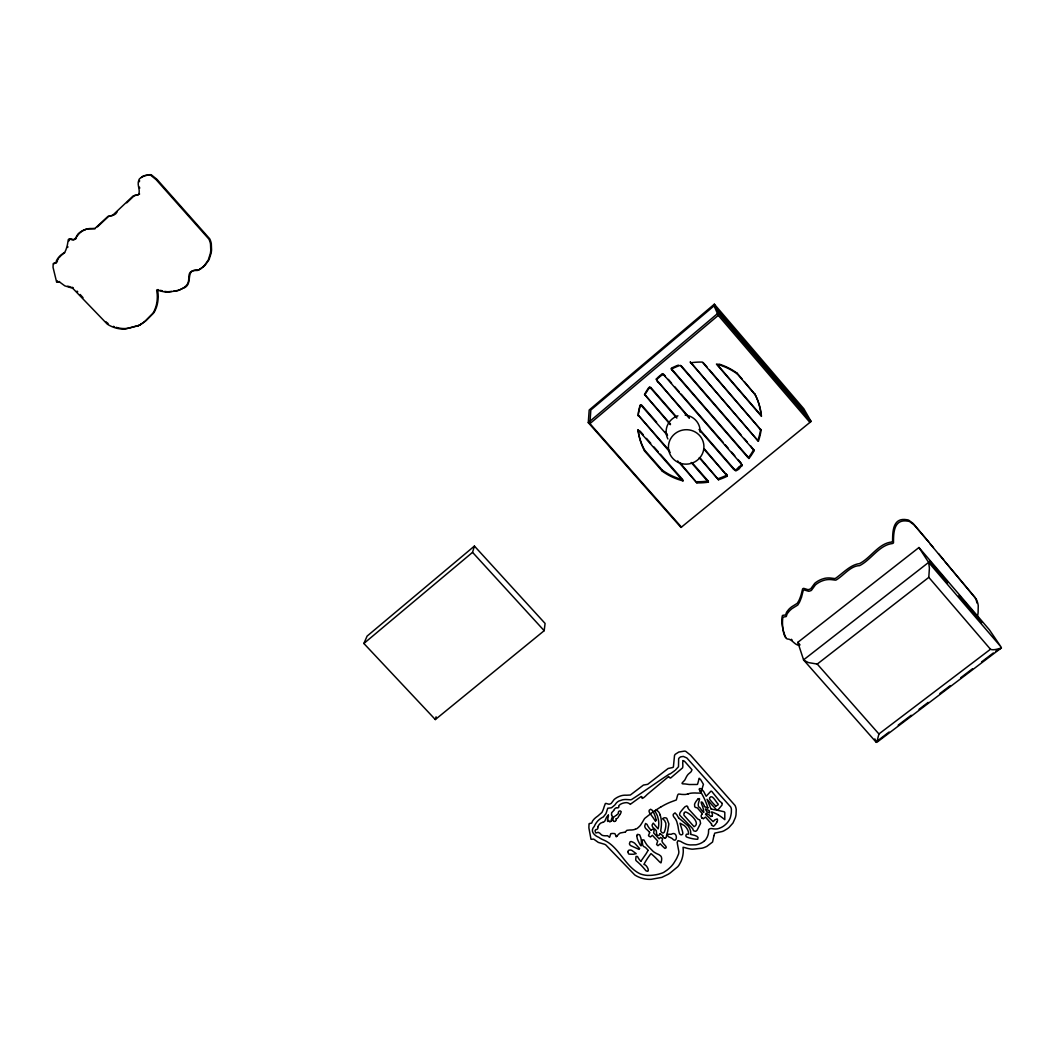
<?xml version="1.0" encoding="UTF-8"?>
<svg xmlns="http://www.w3.org/2000/svg" width="1054" height="1054" viewBox="0 0 1054 1054"><rect width="100%" height="100%" fill="white"/><g stroke="black" fill="none" stroke-linecap="round" stroke-linejoin="round"><path stroke-width="1.5" d="M612.651 820.183L612.651 820.052A2.912 2.675 3.7 0 1 612.703 819.142M677.327 842.067L677.735 841.013A2.371 2.161 0.8 0 1 678.209 840.644L680.752 841.448A25.744 23.531 -0.2 0 0 682.281 842.357A34.123 31.225 -0.5 0 0 684.336 843.411L686.312 844.228A10.356 9.46 0.2 0 0 687.551 844.57L688.749 844.768A54.044 49.63 -0.6 0 0 690.08 844.939L695.759 844.821A21.936 20.052 0 0 0 697.735 844.373L698.196 844.241A16.363 14.94 0 0 0 704.125 841.184M681.464 527.132L589.911 423.629L590.82 410.019L714.072 305.844L718.261 315.383L809.933 422.43L802.173 408.794L715.139 307.083M611.544 814.676L611.544 814.584A9.552 8.761 4.3 0 0 611.557 814.136L611.557 814.017A10.54 9.657 3.3 0 1 611.649 812.726L613.692 810.579M588.277 422.641L589.186 410.019L714.349 304.198L803.833 408.794L811.093 421.442L681.003 527.474L588.277 422.641L718.248 312.985L714.349 304.198M612.624 820.42L613.705 821.185M68.945 240.931L69.05 240.193M544.18 630.687L545.089 623.441L474.419 546.064L367.095 636.115L363.867 643.48L435.328 719.553L544.18 630.687L472.561 552.349L474.419 546.064M1000.878 648.276L876.757 742.398L878.917 733.966L990.47 649.251C995.239 651.688 1009.1 643.889 995.911 651.016M928.798 577.368L929.404 568.053L928.653 562.454L1001.116 647.064L989.377 629.778L918.956 547.527L797.825 642.347L803.688 660.186L808.444 662.584L817.245 664.073L928.798 577.368L990.47 649.251M53.794 264.106L54.268 263.276A3.636 3.36 49.5 0 1 55.612 262.828L56.442 262.775M139.365 181.749L139.576 180.603M57.232 261.906L57.403 260.891M607.644 819.564L608.224 816.876A5.323 4.888 4.3 0 0 608.395 815.111M618.395 812.239L618.421 812.16A2.898 2.661 3.4 0 1 618.606 811.646L618.988 811.251A2.266 2.082 3.4 0 1 620.266 810.908L621.188 811.633L620.859 812.95A17.075 15.678 4.1 0 1 620.226 814.004L619.752 814.742M598.026 826.85L597.987 826.982A3.096 2.833 4.4 0 0 597.921 827.43L597.921 827.522A4.651 4.256 4.8 0 1 597.737 828.707L596.88 829.458A3.307 3.017 4.7 0 1 595.813 829.538L595.102 830.499A13.728 12.556 4 0 0 595.246 831.698L595.773 832.923L597.091 832.7A12.846 11.726 4.4 0 1 597.526 832.502A5.375 4.914 4.5 0 1 598.132 832.304L599.766 833.174A23.201 21.251 3.6 0 0 600.451 833.912L601.689 834.979A4.071 3.715 4.3 0 0 603.02 835.558L604.232 835.73A14.44 13.228 4.2 0 0 607.526 835.69L609.555 837.35L609.963 836.296A12.108 11.054 3.4 0 1 610.108 835.717A20.131 18.379 3.1 0 1 610.279 835.163L610.477 834.57M435.328 719.553L436.092 716.799M660.002 833.74L659.303 835.071A1.357 1.238 1.7 0 1 658.473 835.453L658.144 835.453A9.302 8.511 1.5 0 1 656.721 834.834L656.299 830.657A31.119 28.379 3 0 0 653.625 828.062L653.269 827.838A4.901 4.479 1.7 0 1 652.097 825.005L653.243 823.121L658.091 828.852A24.176 22.134 2.7 0 0 658.421 819.854L657.656 816.679A21.66 19.828 2.6 0 0 654.929 811.343C656.102 807.996 660.12 813.016 660.133 815.137M69.116 239.89L69.393 239.271A1.331 1.225 51 0 1 69.748 238.942A1.739 1.607 51 0 1 70.486 238.731L73.319 239.548A2.78 2.569 51.2 0 0 74.228 239.548L75.374 239.139M801.448 597.275L800.816 599.054A62.423 59.103 -8.2 0 1 799.446 602.335L797.786 605.036L792.173 608.514A25.902 24.242 -10.5 0 0 789.38 611.017L787.338 613.573A6.166 5.784 -10 0 0 786.916 614.495L786.258 616.537L784.453 616.893A3.966 3.729 -9.4 0 0 782.951 617.222C781.791 621.979 782.674 637.103 787.167 638.961C792.041 638.684 794.334 645.232 799.472 645.377M612.743 819.142L612.993 818.563A12.174 11.172 4.3 0 0 613.217 818.009L613.296 817.799A7.483 6.864 3.4 0 1 613.441 817.443L614.653 816.402A21.541 19.815 4.3 0 0 615.391 815.901L615.984 815.467M610.582 834.241L610.622 834.162A1.489 1.357 3.9 0 1 611.017 833.622L612.216 833.45A12.147 11.12 3.8 0 0 614.153 833.49C616.313 833.055 615.18 839.116 617.157 835.862M717.128 821.751L717.352 821.171A3.439 3.149 -1.1 0 0 717.207 818.932L714.638 819.986A10.197 9.328 -0.8 0 1 713.136 821.659L705.534 814.307L706.272 813.201A23.847 21.884 -1.8 0 0 709.171 814.926L710.778 816.586L712.03 816.165M613.784 810.315L613.981 809.907A6.719 6.166 3.4 0 1 614.627 809.011A5.573 5.112 3.5 0 1 615.931 807.917L616.788 807.68M76.916 236.715L77.39 235.78M57.772 259.824L58.497 258.586M76.375 238.059L76.27 238.283A2.543 2.345 51.2 0 1 75.862 238.784M684.362 812.832L684.494 812.621A7.431 6.798 -0.1 0 1 684.929 812.015C687.221 811.013 701.977 823.055 694.046 826.679L683.98 815.269A3.952 3.61 0.1 0 1 684.349 812.832M701.78 814.426L702.307 813.622L697.405 807.996A2.148 1.963 -0.4 0 0 695.969 807.627L695.297 807.272A2.266 2.082 -0.5 0 1 694.691 806.587L694.56 804.202A17.272 15.823 -1.1 0 1 698.051 798.985M701.714 814.518L701.213 815.598A2.912 2.661 -0.7 0 0 701.463 817.285L701.977 817.996M619.66 814.887L619.041 815.809A9.539 8.748 3.9 0 1 618.553 816.481L618.026 817.68M77.588 235.464L78.918 233.843A21.423 19.894 50.6 0 1 85.097 229.667M640.924 861.21L646.089 853.78A138.733 127.679 8.4 0 0 648.039 850.394M625.536 831.856L625.733 831.606A7.615 6.956 2.9 0 1 625.997 831.277A14.321 13.083 2.7 0 1 626.88 830.328L629.91 829.985A39.775 36.6 2.8 0 0 630.911 829.985L631.504 829.972A13.583 12.45 2.9 0 0 635.259 829.274M698.025 798.958C702.451 796.429 695.1 806.046 699.961 807.733A22.094 20.263 -1.7 0 0 703.795 812.476L703.334 809.064A41.725 38.207 1.3 0 0 702.702 806.929L701.503 803.728A8.537 7.826 -1.1 0 1 701.213 801.962L702.425 802.344A18.511 16.956 0.1 0 1 704.467 806.481M126.77 202.829L134.438 195.491L138.482 194.713M97.442 226.86L107.903 217.032M741.792 464.801C730.738 472.969 739.065 471.507 741.792 464.801A8.524 8.208 -13.5 0 0 740.185 462.034L738.05 459.557M117.152 211.907C114.952 215.938 111.579 215.319 108.536 216.478M141.434 177.454L144.938 175.544L150.011 174.648A5.771 5.402 55.5 0 1 151.473 174.938L156.98 179.391L209.667 238.757A17.299 16.324 51.5 0 1 211.301 243.658L211.551 249.798A33.702 31.712 51.4 0 1 211.129 253.171L209.035 259.732L205.346 264.923A32.187 30.302 51.6 0 1 203.317 266.86L199.931 269.165M704.125 841.171L704.81 840.565A10.316 9.407 -0.2 0 0 706.048 839.129L707.129 837.219A21.278 19.433 0.2 0 0 707.814 835.558L708.288 833.951A11.462 10.474 -0.2 0 0 708.512 832.212L708.631 829.59L709.843 828.734A4.822 4.4 -0.8 0 1 711.819 828.576L712.794 828.76A13.32 12.187 -1.2 0 0 714.111 828.918A17.048 15.599 -1.3 0 0 715.745 828.971L716.918 828.905A6.535 5.968 -1.2 0 0 718.143 828.655L718.92 828.391M589.911 423.629L718.261 315.383M363.867 643.48L472.561 552.349M675.337 770.131L678.499 766.732L678.644 758.84A2.714 2.503 -0.2 0 1 679 758.142L679.988 757.259A6.693 6.179 -0.3 0 1 680.7 756.838L683.295 756.429L686.839 757.945L730.659 806.942A8.669 7.931 -1.6 0 1 731.397 809.327L731.344 812.384A41.593 38.115 -0.1 0 1 730.83 815.585L730.382 817.39A14.427 13.201 -1.3 0 1 729.737 819.037L729.539 819.445A19.947 18.261 -1.1 0 1 724.954 825.032A16.943 15.494 -1.2 0 1 720.001 828.009L719.711 828.101M616.076 818.866L616.023 819.393A2.068 1.897 3.7 0 1 616.287 819.814L616.155 820.328A3.175 2.912 3.8 0 1 615.444 821.013L615.299 821.119M674.547 770.79L670.212 773.886A1.713 1.581 0.5 0 1 669.553 773.926C656.774 782.252 644.508 791.185 631.754 799.419A3.584 3.307 2.8 0 1 630.503 799.788L626.484 799.525A11.831 10.856 3.1 0 0 624.89 799.512L624.469 799.551A18.498 16.956 3.1 0 0 622.506 799.815L618.817 801.066A10.738 9.855 3.2 0 0 617.157 802.213L616.827 802.516A7.312 6.706 3.3 0 0 616.076 803.332L615.325 804.373A8.643 7.945 4 0 1 614.587 805.23L611.583 807.72A6.535 6.008 3.9 0 1 610.332 807.931L607.736 808.247L606.946 810.671A54.571 50.21 6.8 0 1 605.931 813.662L603.323 816.955A12.608 11.541 4 0 0 601.9 817.68L601.175 818.141A23.531 21.502 3.8 0 0 599.252 819.577L598.896 819.88A16.232 14.848 4 0 0 597.091 821.738L596.577 822.397A25.928 23.702 3.6 0 0 595.22 824.465L594.891 825.071A10.58 9.67 4.3 0 0 594.337 826.362C589.568 830.987 594.443 835.769 598.975 837.416A11.91 10.896 4.1 0 0 600.451 838.457L602.137 839.353A29.934 27.457 3.6 0 0 604.1 840.209C619.199 846.797 625.167 866.955 640.397 873.95A32.002 29.183 2.1 0 0 642.597 874.609L643.151 874.754A21.673 19.736 2.3 0 0 647.63 875.413L650.661 875.373A40.092 36.6 2.2 0 0 658.803 874.135L662.347 873.002A14.888 13.544 2 0 0 663.862 872.277L667.09 870.09A41.976 38.313 2.6 0 0 669.409 868.14L670.489 867.126A29.762 27.127 2.2 0 0 673.664 863.371L675.917 859.748A86.915 79.603 4.5 0 0 676.852 858.022L678.512 854.135A11.489 10.461 1.4 0 0 678.842 851.579L677.485 844.359A11.95 10.896 0.3 0 1 677.314 842.423M184.634 286.965C193.449 281.089 182.961 270.022 197.401 270.456A17.365 16.363 50.8 0 0 199.298 269.547L200.747 268.783M877.35 740.949L889.075 732.043M898.192 725.126L911.223 715.244M919.035 709.316L928.166 702.399M939.891 693.506L950.313 685.601M960.734 677.696L972.46 668.803M981.577 661.886L993.303 652.993M616.564 815.045L616.919 814.782A22.924 21.08 4.3 0 0 617.394 814.426L617.842 814.031A2.003 1.844 3.6 0 0 618.171 813.569A2.635 2.424 3.6 0 0 618.421 812.845L618.395 812.621M200.576 268.744L202.513 267.229A32.252 30.355 51.6 0 0 204.542 265.292L208.244 260.101L210.339 253.513A33.768 31.765 51.3 0 0 210.774 250.141L210.51 243.988A17.338 16.35 51.4 0 0 208.876 239.074L156.084 179.602L150.564 175.122A5.784 5.415 55.4 0 0 149.101 174.845L143.067 176.084L139.497 178.824A6.64 6.205 55.2 0 0 138.799 180.274C136.756 184.753 140.604 190.128 138.68 194.213A5.468 5.099 54.6 0 1 137.863 194.792L133.133 195.978L112.58 215.372L108.035 216.347L94.873 228.52L90.736 228.837A16.192 15.033 50.9 0 0 85.176 229.548L84.056 229.956A21.462 19.934 50.6 0 0 77.877 234.159L75.216 238.599A2.543 2.358 51.2 0 1 74.663 239.232L73.187 239.877A2.78 2.569 51.2 0 1 72.265 239.864L69.432 239.047A1.752 1.621 51 0 0 68.694 239.258A1.331 1.225 51 0 0 68.326 239.587L67.654 243.355A22.845 21.054 51 0 1 67.245 245.463L66.824 247.031A57.667 52.898 51.4 0 1 65.888 249.917L64.874 252.13L61.593 254.541A20.369 18.853 49.3 0 0 60.75 255.226A24.637 22.819 49.2 0 0 57.917 258.243L56.692 260.193A5.771 5.336 49.7 0 0 56.323 261.247L55.902 262.881L54.518 263.197A3.649 3.373 49.5 0 0 53.187 263.645L53.043 267.373L56.666 282.261L59.604 282.037L64.808 285.845L71.725 287.966A6.825 6.324 48 0 1 73.266 288.836L107.165 324.013A19.644 18.3 47.1 0 0 109.313 325.343L110.051 325.739A31.87 29.723 47.7 0 0 115.15 327.807L116.072 328.071A27.931 26.047 47.5 0 0 125.347 328.967L139.168 325.291M141.196 324.079L143.239 322.603A124.635 115.268 51.9 0 0 145.241 321.022L152.711 313.499A22.924 21.423 47.6 0 0 154.187 311.035L155.715 307.294A36.837 34.347 47.9 0 0 157.244 294.488L156.664 290.048L159.049 290.575A47.127 44.281 51.2 0 0 161.605 291.299L165.346 292.037A17.048 16.008 49.2 0 0 167.388 292.142L177.072 290.825A19.235 18.076 49.4 0 0 179.391 290.008L180.497 289.481A37.022 34.756 50.5 0 0 182.25 288.546C195.003 285.239 183.317 268.889 198.218 270.087A17.325 16.337 50.8 0 0 200.115 269.165M184.885 286.991L183.08 288.124A36.956 34.69 50.5 0 1 181.341 289.073L180.234 289.587A19.196 18.037 49.4 0 1 177.928 290.403L173.726 291.194M64.676 252.776L62.66 254.185A20.329 18.814 49.4 0 0 62.239 254.528M616.287 818.721L617.222 818.405M140.498 324.54L144.148 322.129A124.385 115.057 51.9 0 0 146.137 320.548L153.607 313.038A22.885 21.383 47.6 0 0 155.083 310.574L156.598 306.846A36.771 34.295 48 0 0 158.126 294.066L157.56 289.626L158.627 289.731M625.285 832.067L620.556 832.937A2.385 2.174 3.5 0 0 620.042 833.134L619.37 833.595A15.678 14.308 3.1 0 0 617.17 835.875M139.774 324.975L141.407 324.065M660.66 807.048L653.941 811.277A43.794 39.92 0.7 0 0 652.584 812.239L644.903 818.247A6.021 5.52 2 0 0 644.31 818.971L642.914 821.343A44.979 41.343 4.2 0 1 642.413 822.212L640.661 824.979A14.624 13.399 3 0 1 639.304 826.534L637.472 828.207A6.64 6.074 2.8 0 1 636.076 828.997L635.259 829.287M139.036 325.383L140.683 324.5M614.653 821.527L613.863 821.382M138.258 325.765L139.945 324.909M85.097 229.653L86.204 229.245A16.153 14.993 50.9 0 1 91.751 228.534L95.255 228.613M138.377 325.646L128.891 328.176M602.914 822.278L603.007 822.252A4.071 3.742 4.4 0 0 604.535 821.395L604.614 821.29A2.345 2.148 4.3 0 0 604.917 820.908L605.734 819.037A20.961 19.183 3.2 0 1 606.09 818.286L606.34 817.746A11.897 10.909 4.7 0 0 606.59 817.193L608.198 815.124M688.381 793.767L687.709 793.965M664.666 838.312L666.154 837.548L666.457 835.875A33.912 30.909 -0.2 0 1 667.63 831.672L668.895 823.912L666.853 818.457A2.582 2.358 1.2 0 0 665.851 817.878L664.283 817.759A6.219 5.692 1.2 0 0 662.558 818.708L663.374 819.577A22.371 20.527 0.5 0 0 664.455 820.289L665.838 823.2A23.873 21.844 2.4 0 1 664.244 832.265C663.045 834.452 659.791 831.395 660.884 829.577A59.577 54.584 4.4 0 0 661.398 824.953A32.226 29.512 3 0 0 660.199 815.124M59.485 281.537L57.746 281.866L57.245 280.772M602.638 822.357L600.793 823.069A9.71 8.88 4.1 0 0 597.868 826.784M785.757 637.42C783.175 631.886 780.619 621.649 782.411 615.523A3.952 3.715 -9.4 0 1 783.912 615.193L785.625 614.93L786.363 612.796A6.153 5.771 -10.1 0 1 786.798 611.873L788.814 609.331A25.823 24.163 -10.5 0 1 791.62 606.841L797.206 603.362L798.866 600.675A62.226 58.932 -8.3 0 0 800.223 597.407L800.856 595.629A25.612 24.15 -10.1 0 0 801.514 593.231L802.608 588.922A1.357 1.278 -11.7 0 1 803.082 588.567A1.871 1.765 -11.7 0 1 803.807 588.382L807.733 589.581A3.215 3.017 -12.1 0 0 808.563 589.594L810.421 588.962A2.569 2.424 -12.1 0 0 810.987 588.475L814.755 583.31A22.226 20.843 -12.7 0 1 822.001 579.16L824.07 578.501A17.51 16.416 -12.9 0 1 826.204 578.106A18.564 17.417 -12.8 0 1 830.974 578.079L834.57 578.527A2.213 2.082 -14 0 0 835.651 578.264C843.49 572.704 850.578 564.68 859.511 563.6C870.867 557.79 878.535 543.442 891.539 542.046A5.639 5.296 -18.6 0 0 892.593 541.44C892.646 532.323 892.395 517.119 906.901 519.741A7.22 6.759 -19.9 0 1 908.693 520.175L913.159 523.482L928.785 542.019M128.035 328.308L126.296 328.492A27.878 25.994 47.5 0 1 117.034 327.583L116.111 327.32M171.565 291.457L168.258 291.721A17.009 15.981 49.2 0 1 166.216 291.615L164.727 291.391M617.117 807.733L617.394 807.786A1.634 1.489 3.5 0 0 618.434 807.667L618.751 807.021M70.196 286.82L67.706 286.187M71.738 287.189L72.779 287.558A6.811 6.311 48 0 1 73.293 287.795M683.005 760.514L682.702 762.977A26.442 24.426 1.2 0 1 682.808 766.561L682.689 767.391A2.503 2.306 -0.1 0 1 682.491 767.918L671.411 777.351A18.695 17.272 1.1 0 1 670.515 778.089L669.567 777.72A6.179 5.692 0.9 0 0 669.435 777.127L668.381 776.6A5.889 5.428 0.9 0 1 667.933 777.141L647.604 794.11A32.476 29.749 0.9 0 0 646.576 795.072L645.562 796.073A18.089 16.666 2.6 0 1 644.798 796.758A21.673 19.973 2.7 0 1 643.533 797.773L642.189 798.458L641.952 797.483A7.602 6.983 2.6 0 0 641.939 796.85L641.161 796.481L630.239 804.36A5.494 5.046 3.1 0 0 626.168 802.634L624.864 802.792A11.554 10.606 3.1 0 0 620.266 804.4L619.001 805.48A1.884 1.726 3.4 0 0 618.738 806.073A2.2 2.029 3.3 0 0 618.711 806.613L618.724 806.771M609.792 821.646L609.462 821.356A2.253 2.068 4.1 0 0 609.014 820.868L608.527 820.921A2.016 1.844 4.1 0 1 607.881 821.488L607.473 820.987A11.726 10.751 3.5 0 1 607.657 819.564M715.811 806.046L718.011 804.953A1.357 1.252 -1.4 0 0 718.09 803.978C716.351 802.819 712.267 793.583 709.671 797.746A2.582 2.371 -1.3 0 0 709.829 799.499A66.639 61.33 -4.4 0 0 715.798 806.06M703.413 818.615L705.508 817.114L711.529 823.951M683.374 760.685L683.809 760.883A2.806 2.582 -0.2 0 1 684.296 761.186A10.645 9.829 0.1 0 1 685.508 762.332L691.991 769.763L691.147 771.66A27.654 25.586 0.3 0 1 689.342 773.293L688.525 773.979A7.378 6.785 -0.6 0 0 687.761 774.809L687.379 775.322A17.773 16.35 -1 0 0 685.89 777.918L684.929 779.828A6.693 6.166 0.1 0 1 684.494 780.408L683.203 781.778A23.228 21.317 -0.8 0 0 682.755 782.252L682.505 782.542A4.084 3.768 -0.2 0 0 682.03 783.254L682.215 783.689A5.902 5.441 -0.1 0 0 683.835 783.899L684.757 783.926A17.404 15.981 0.1 0 1 686.562 784.136L687.537 784.281A31.436 29.051 -0.9 0 0 689.487 784.519L697.247 784.479A1.976 1.818 -0.7 0 0 697.616 784.057L698.433 781.198A28.55 26.231 -2.2 0 1 698.631 780.263L698.762 779.71A18.669 17.207 0 0 0 698.868 779.209L699.145 778.247L699.698 778.682A31.818 29.235 0.5 0 1 700.897 780.026L703.453 784.36A19.486 17.944 -0.2 0 1 703.295 784.848L703.163 785.217A23.096 21.199 -2 0 0 702.702 786.692L700.95 793.095L696.602 793.069A13.807 12.661 -0.4 0 0 695.192 792.977L694.876 792.977A31.976 29.248 -0.2 0 0 692.135 793.069L691.345 793.148A14.097 12.925 -0.3 0 0 689.342 793.517L686.114 794.36A7.035 6.469 -0.1 0 1 685.06 794.492L683.69 794.492A33.359 30.803 -0.3 0 1 682.373 794.439L681.714 794.4A14.44 13.294 -0.1 0 1 680.805 794.281A27.957 25.797 -0.3 0 1 680.041 794.149L678.394 794.084L677.63 795.138A13.149 12.095 1 0 1 677.458 795.796L676.312 799.973L670.647 802.068A64.096 58.286 0.1 0 0 660.7 807.101M107.403 322.985L108.14 323.525M105.808 321.654L106.638 322.353M792.107 640.002L791.304 639.277M687.485 825.322L678.789 818.075M648.974 831.619L649.831 832.515L648.566 835.176A2.622 2.385 2 0 0 648.684 835.941L650.437 836.968L652.4 835.295L657.736 841.066L656.589 844.478L657.959 845.69L660.291 843.832L661.359 844.992A40.184 36.745 -0.1 0 0 664.955 848.404C669.738 847.324 659.58 842.462 662.465 839.669A2.78 2.543 1.7 0 0 662.096 838.338L660.555 837.403L659.172 838.892L653.612 832.884L654.086 830.815A2.714 2.477 2 0 0 653.809 829.814L653.164 829.129A3.465 3.162 1.9 0 0 651.201 830.302M77.074 291.102L77.746 291.839M83.029 297.663L80.13 294.474M876.243 742.306L803.543 659.896L928.614 562.401L918.956 547.527M638.078 430.072A61.962 60.131 -13.9 0 0 644.574 450.071L662.215 470.11A61.962 60.131 -13.9 0 0 682.781 479.728L660.344 454.195M682.979 480.874L637.986 429.676A62.146 60.302 -13.8 0 0 644.666 451.125L662.347 471.23A62.146 60.302 -13.8 0 0 682.979 480.874L682.913 480.44M817.245 664.073L878.917 733.966M797.825 642.347L799.986 644.811M669.501 450.783L638.039 414.92L670.16 452.403M677.63 460.927L696.865 482.851A62.146 60.302 -13.8 0 0 708.407 482.152L708.169 481.151M640.055 431.099L643.256 434.749M646.458 438.398L650.74 443.26M653.941 446.909L658.21 451.771M641.622 405.052L656.642 422.206M665.219 431.995L667.366 434.446M692.043 462.627L708.143 481.006M667.525 435.473L640.621 404.762A62.146 60.302 -13.8 0 0 638.105 415.882M691.187 462.495L708.407 482.152M680.357 463.154L696.865 482.851M650.634 387.319A8.946 8.761 -8.9 0 1 650.924 387.635L676.655 417.12M704.533 449.07L726.298 474.774A8.906 8.564 -11.4 0 1 727.3 476.171A62.146 60.302 -13.8 0 1 718.485 479.768L699.224 457.739M649.699 387.029L649.738 387.319A8.972 8.788 -8.8 0 1 651.029 388.518L676.839 418.095M703.716 448.899L726.298 474.774M648.935 387.385A61.962 60.131 -13.9 0 0 644.561 394.407L670.555 424.13M699.79 457.581L718.485 479.768M644.561 394.407L670.331 424.696M668.341 379.387L671.556 383.089M674.784 386.792L679.066 391.719M681.213 394.183L723.044 442.285M725.178 444.748L728.406 448.451M731.621 452.153L734.836 455.855M657.103 378.136A61.962 60.131 -13.9 0 1 662.518 373.656L662.663 374.499A8.616 8.432 -12.7 0 1 665.272 376.555L740.554 463.114A8.551 8.221 -13.5 0 1 742.161 465.908M689.118 417.371L658.012 381.667L689.329 418.346M699.843 429.676L733.083 467.844A8.537 8.208 -14.4 0 0 735.639 469.834M699.013 429.452L733.426 468.951L733.083 467.844M681.187 365.751L740.962 434.749M744.164 438.438L747.365 442.14M750.567 445.829L754.163 450.598A62.146 60.302 -13.8 0 1 748.972 458.464A8.972 8.63 -16.5 0 1 747.708 457.265L672.426 370.534A9.051 8.854 -18.2 0 1 671.398 369.098L671.253 368.36A9.025 8.827 -18.3 0 0 672.254 369.69L747.326 456.184A8.959 8.616 -16.5 0 0 748.59 457.383L748.972 458.464M754.163 450.598L680.304 365.356A62.146 60.302 -13.8 0 0 671.398 369.098M703.11 362.51L707.366 367.438M709.5 369.914L761.093 430.19A62.146 60.302 -13.8 0 1 758.366 441.257L690.317 362.036L758.366 441.257M761.093 430.19L702.293 362.089A62.146 60.302 -13.8 0 0 690.541 362.853M718.947 364.065A61.962 60.131 -13.9 0 1 737.036 373.156L742.24 379.19M744.308 381.601L755.099 394.591A62.146 60.302 -13.8 0 1 761.475 416.343L716.443 364.091A62.146 60.302 -13.8 0 1 737.392 374.012L755.099 394.591M717.207 364.5L761.054 415.381A61.962 60.131 -13.9 0 0 754.704 393.682M718.248 312.985L811.093 421.442M938.534 553.653L943.791 559.911M944.858 561.453L976.241 599.173A23.386 21.607 -17.8 0 1 977.875 603.652A22.74 21.014 -17.8 0 1 978.257 605.773L978.086 612.914A39.67 36.719 -17.2 0 1 977.611 615.483M933.475 547.606L914.121 524.918L909.642 521.598A7.233 6.785 -19.8 0 0 907.85 521.163C893.291 518.542 893.542 533.785 893.489 542.929A5.665 5.31 -18.6 0 1 892.435 543.535C879.155 545.076 871.289 559.687 859.642 565.629C850.723 565.734 844.149 575.076 836.362 579.871A2.227 2.082 -14 0 1 835.269 580.122L831.672 579.674A18.629 17.47 -12.8 0 0 826.889 579.7A17.562 16.469 -12.8 0 0 824.742 580.095L822.66 580.741A22.292 20.896 -12.7 0 0 815.401 584.917L811.62 590.095A2.582 2.424 -12.1 0 1 811.053 590.583L809.182 591.215A3.228 3.03 -12.1 0 1 808.352 591.202L804.413 590.003A1.884 1.765 -11.7 0 0 803.688 590.187A1.357 1.278 -11.7 0 0 803.214 590.543L802.107 594.864A25.691 24.216 -10.1 0 1 801.448 597.275M929.799 543.521L975.095 597.513A23.307 21.541 -17.8 0 1 976.729 601.979A22.661 20.948 -17.8 0 1 976.939 603.02M700.159 791.277L699.118 789.169L699.777 788.484A4.216 3.873 -0.7 0 1 701.45 789.103L703.611 791.396A39.261 36.007 0.9 0 1 705.073 794.202L706.18 796.244L710.936 791.159A1.541 1.41 -1.3 0 1 712.267 792.028L719.948 801.501A1.621 1.476 -1.6 0 1 720.435 801.659L721.832 803.095M737.036 373.156L737.392 374.012M874.846 738.88L876.045 741.937M710.989 808.866L707.023 799.288L711.266 804.162A106.388 98.075 -6.3 0 0 714.717 807.707A5.52 5.046 -1.6 0 0 716.404 809.591L716.997 809.696A1.779 1.621 -1.4 0 0 718.42 809.38L721.95 805.137A3.294 3.017 -1.5 0 0 721.845 803.095M747.326 456.184L747.708 457.265M740.198 462.021L740.554 463.114M738.801 467.409L739.157 468.529M726.114 473.799A8.88 8.537 -11.4 0 1 726.97 475.051L727.3 476.171M687.682 806.89L686.905 805.902L685.1 806.679A48.734 44.413 -1.2 0 0 681.74 810.447L680.476 812.028A5.981 5.468 0.2 0 0 679.632 814.413A2.872 2.635 0.3 0 0 679.883 815.348L692.649 828.589A14.189 12.964 -0.7 0 0 692.952 829.379L693.348 830.288A1.568 1.436 -0.1 0 0 693.888 830.895L695.6 831.329A3.808 3.478 -0.1 0 0 697.261 829.867L700.594 823.372L699.869 819.933A9.196 8.419 -0.7 0 1 697.616 818.892L689.079 809.577A6.008 5.507 -0.3 0 1 687.63 806.903M672.254 369.69L672.426 370.534M665.127 375.685L665.272 376.541M656.023 820.012L655.522 821.343A86.533 78.786 5.5 0 0 649.817 813.266L649.106 811.659A3.109 2.859 1.8 0 1 649.33 810.144L650.608 809.261L652.176 810.21A28.234 25.849 3.1 0 1 656.089 820.012M139.668 188.271L139.51 187.164M656.392 378.926L656.497 379.69A8.63 8.445 -14.3 0 0 658.157 382.536M662.215 470.11L662.347 471.23M650.924 387.635L651.029 388.518M611.531 815.045L612.637 816.626A7.747 7.101 3.5 0 0 612.097 817.627A21.791 19.947 2.9 0 0 611.834 818.299L611.597 818.958A11.396 10.435 3.3 0 0 611.373 819.617L611.346 819.735A2.042 1.871 3.8 0 0 611.399 820.776M644.574 450.071L644.666 451.125M685.126 415.039A17.035 16.535 -11.1 0 1 700.133 432.114M667.854 438.951A17.035 16.535 -11.1 0 1 677.92 415.803M707.959 807.851A10.105 9.275 -1.2 0 1 704.428 806.534M700.238 791.238A73.227 67.008 2.6 0 1 707.853 807.931M711.002 808.853A23.372 21.462 -1.8 0 0 715.837 809.894L724.072 811.738A2.688 2.464 -1.6 0 1 724.809 812.489L724.783 819.669A52.028 47.338 0.4 0 0 718.09 814.808M718.143 814.729A42.002 38.247 0 0 0 711.555 811.909L712.306 814.096A3.241 2.964 -0.9 0 1 712.082 816.191M717.049 821.725A14.387 13.162 -0.7 0 1 713.479 826.296L711.555 825.15A8.037 7.338 -0.6 0 0 711.529 823.951M703.413 818.563A2.477 2.266 -0.7 0 1 701.938 818.049M678.776 818.088A40.908 37.522 -1.4 0 1 676.892 814.887L675.021 812.871L673.348 814.255A2.675 2.451 0.7 0 0 673.203 815.467L673.374 816.099A8.537 7.826 0.4 0 0 674.705 817.996A14.137 12.925 1.4 0 1 676.866 821.87L678.012 826.31A51.87 47.377 -1.8 0 0 679.461 833.53A2.767 2.516 0.5 0 0 681.147 834.873L682.122 834.597A1.449 1.317 0.6 0 0 682.689 834.004L682.834 833.437A18.419 16.824 1.4 0 0 682.412 831.158L680.041 823.227L684.112 825.414A14.321 13.07 0.9 0 1 686.852 828.444A11.146 10.184 0.8 0 1 688.578 834.096L686.562 834.215L685.917 835.255A2.279 2.068 0.3 0 0 686.417 836.876L687.669 837.39A35.19 32.252 -0.6 0 0 691.898 838.549A25.797 23.61 -0.4 0 0 697.682 839.274C700.106 835.967 692.715 834.952 690.634 834.386A12.529 11.436 0.7 0 0 690.383 830.354A17.813 16.258 1 0 0 687.551 825.269M648.948 831.632A30.79 28.076 3.3 0 0 646.036 828.839L645.812 828.628A5.165 4.73 2 0 1 644.745 825.954L645.562 823.477L647.09 824.426A17.444 15.968 1.3 0 0 651.293 830.302M664.652 838.352A3.939 3.597 1.3 0 1 662.702 835.73M659.975 833.78A12.753 11.634 2 0 1 662.755 835.703M640.845 861.276A16.89 15.388 2 0 1 637.525 856.507L636.049 856.441L635.694 859.8A3.399 3.083 2.7 0 0 636.379 860.934A62.094 56.125 4.9 0 1 645.904 870.749C650.911 873.661 647.143 864.583 643.902 864.425A78.22 70.631 -0.3 0 1 650.99 853.595A84.57 76.349 4.9 0 1 657.446 859.682L659.053 861.342A22.74 20.711 0.9 0 0 659.725 862.04L660.924 862.91A18.34 16.693 2.5 0 0 661.701 858.681L661.451 857.31A4.44 4.032 1.9 0 0 660.621 855.874L658.79 854.57A22.819 20.843 1.2 0 1 653.296 851.553L647.301 845.427A35.335 32.305 0.8 0 1 643.954 839.959L642.558 839.84A5.586 5.099 2.2 0 0 642.136 841.276L642.742 845.137A3.281 2.991 2.3 0 0 644.416 846.929L645.048 847.179A17.048 15.507 3 0 1 648.091 850.354M611.056 821.211A3.518 3.228 4 0 1 609.831 821.764M59.274 257.532A24.585 22.78 49.2 0 1 61.817 254.884M67.891 246.689A57.548 52.805 51.4 0 1 67.667 247.479M139.615 193.989A5.454 5.099 54.6 0 1 139.088 194.371M162.487 290.891A47.035 44.202 51.2 0 1 160.485 290.324M114.319 326.7A31.804 29.67 47.7 0 1 113.45 326.358M644.653 395.316A62.146 60.302 -13.8 0 1 649.738 387.319M656.497 379.69A62.146 60.302 -13.8 0 1 662.663 374.499M760.672 429.176A61.962 60.131 -13.9 0 1 757.945 440.216M753.768 449.531A61.962 60.131 -13.9 0 1 748.59 457.383M726.97 475.051A61.962 60.131 -13.9 0 1 718.196 478.635M707.432 481.111A61.962 60.131 -13.9 0 1 696.628 481.704M638.237 413.511A61.962 60.131 -13.9 0 1 640.121 405.184M671.767 367.978A61.962 60.131 -13.9 0 1 678.407 365.119M735.982 470.954A8.564 8.234 -14.4 0 1 733.426 468.938M658.025 381.653A8.603 8.419 -14.4 0 1 656.365 378.821M662.518 373.643A8.59 8.419 -12.8 0 1 664.573 375.105M713.914 835.743L712.57 842.027L706.839 846.375A32.977 30.171 0 0 1 705.152 847.139L704.098 847.561A17.167 15.665 -0.2 0 1 701.898 848.206L692.834 849.168A15.217 13.886 0.1 0 1 690.937 849.05L688.209 848.549A40.974 37.522 -0.5 0 1 685.219 847.732L683.058 847.258L683.295 850.973A33.596 30.619 2.2 0 1 682.122 858.364A30.658 27.931 2.1 0 1 680.91 861.645L679.224 864.754A20.434 18.603 1.7 0 1 677.682 866.783L670.199 872.962A109.8 101.092 4.1 0 1 668.236 874.253L661.833 877.376L651.188 879.326A24.888 22.648 2.2 0 1 642.663 878.43L641.833 878.193A28.379 25.849 2.2 0 1 637.248 876.388L636.603 876.045A17.496 15.915 2.5 0 1 634.719 874.899L605.892 845.018A6.06 5.52 4.4 0 0 604.535 844.267L598.277 842.396L593.745 839.142L591.004 839.287L588.883 827.891L589.028 823.754A3.175 2.912 4.9 0 1 590.438 823.345L591.729 823.095L592.256 821.738A5.099 4.677 4.6 0 1 592.664 820.855L593.942 819.261A22.094 20.21 4 0 1 596.38 817.087A18.023 16.482 4.1 0 1 597.618 816.218L601.953 812.436A50.618 46.587 6.7 0 0 603.033 810.025L603.534 808.734A20.118 18.485 5.2 0 0 604.061 806.982L605.325 803.583A1.541 1.41 4.1 0 1 606.024 803.425L608.593 804.136A2.451 2.253 3.9 0 0 609.436 804.162L610.846 803.649A2.24 2.068 3.9 0 0 611.412 803.122L614.205 799.459A18.998 17.417 3.1 0 1 620.239 796.06L621.293 795.717A14.308 13.135 3.1 0 1 626.498 795.217L630.358 795.019L643.427 785.072L647.696 784.321L668.144 768.471L672.597 767.549A4.822 4.453 0.4 0 0 673.387 767.088L674.52 755.481A5.863 5.415 -0.2 0 1 675.285 754.282L678.776 752.055L684.441 751.12A5.112 4.717 -0.4 0 1 685.772 751.37L690.554 755.178L735.073 805.506A15.467 14.163 -1.5 0 1 736.232 809.63L736.021 814.768A30.092 27.549 -0.9 0 1 735.389 817.575L732.978 823.029L729.17 827.311A28.735 26.324 -1 0 1 727.155 828.892L724.006 830.776A15.494 14.163 -1.3 0 1 722.188 831.514L714.717 833.147L713.914 835.743M628.039 851.975L628.461 853.648A1.449 1.317 3.1 0 0 629.04 854.083L629.185 854.135A45.954 42.147 2.8 0 0 633.638 854.227L636.168 853.621L631.794 850.354A6.614 6.021 3.2 0 0 630.068 849.998L628.764 850.275A1.423 1.291 3.1 0 0 628.263 850.762L628.039 851.975M639.541 848.562L638.895 849.34L630.74 845.637A3.267 2.991 3 0 1 629.422 843.753L630.002 841.935A1.357 1.238 3 0 1 630.45 841.659L631.227 841.54A12.951 11.805 3.3 0 1 634.64 843.16L639.541 848.562M636.748 835.69L637.354 838.879A44.255 40.46 0.6 0 0 640.648 845.598L641.201 845.809A26.996 24.65 3.8 0 0 640.872 837.996L639.673 834.873L637.657 834.36A1.476 1.344 2.6 0 0 637.038 834.873L636.748 835.69M667.34 834.913L668.315 836.665A27.641 25.138 1.9 0 1 672.215 838.536C677.617 844.992 678.144 830.117 671.279 834.267A53.846 49.578 0.6 0 1 667.762 834.188L667.34 834.913M709.5 812.7L707.392 812.054A3.781 3.465 -1 0 1 706.944 811.685L705.811 809.973A11.765 10.777 -1.4 0 1 705.416 808.945A21.014 19.288 -1.6 0 0 708.894 810.368L709.237 810.816A2.609 2.385 -0.9 0 1 709.513 812.7M745.481 343.485L730.29 325.726L746.522 345.567L745.481 343.485M781.304 385.369L762.055 362.879L782.569 387.674L781.304 385.369M945.148 579.278L929.444 560.952L947.572 582.954L945.148 579.278M979.034 618.856L959.048 595.51L981.682 622.795L979.034 618.856M679.949 463.128A17.773 17.207 -10.3 0 0 703.69 443.905A17.773 17.207 -10.3 0 0 674.889 433.747A17.773 17.207 -10.3 0 0 679.949 463.128"/></g></svg>
